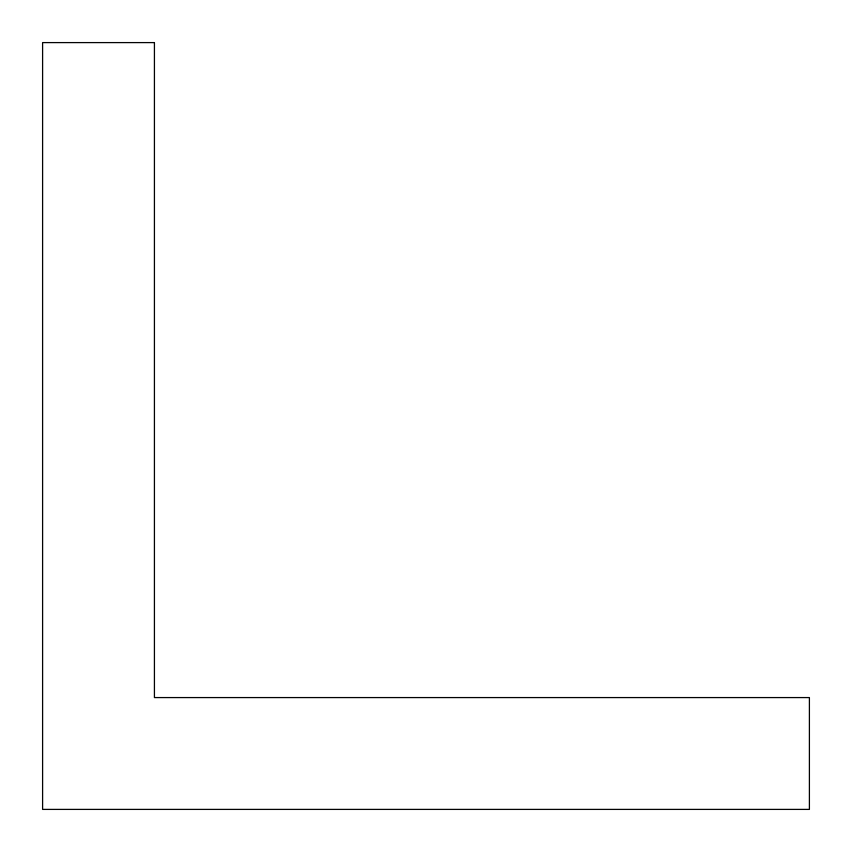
<?xml version="1.0" encoding="UTF-8"?>
<svg xmlns="http://www.w3.org/2000/svg" width="852" height="852" viewBox="0 0 852 852"><rect width="100%" height="100%" fill="white"/><g stroke="black" fill="none" stroke-linecap="round" stroke-linejoin="round"><path stroke-width="1.28" d="M154.425 42.6L42.6 42.6L42.6 809.4L809.4 809.4L809.4 697.575L154.425 697.575L154.425 42.6"/></g></svg>
